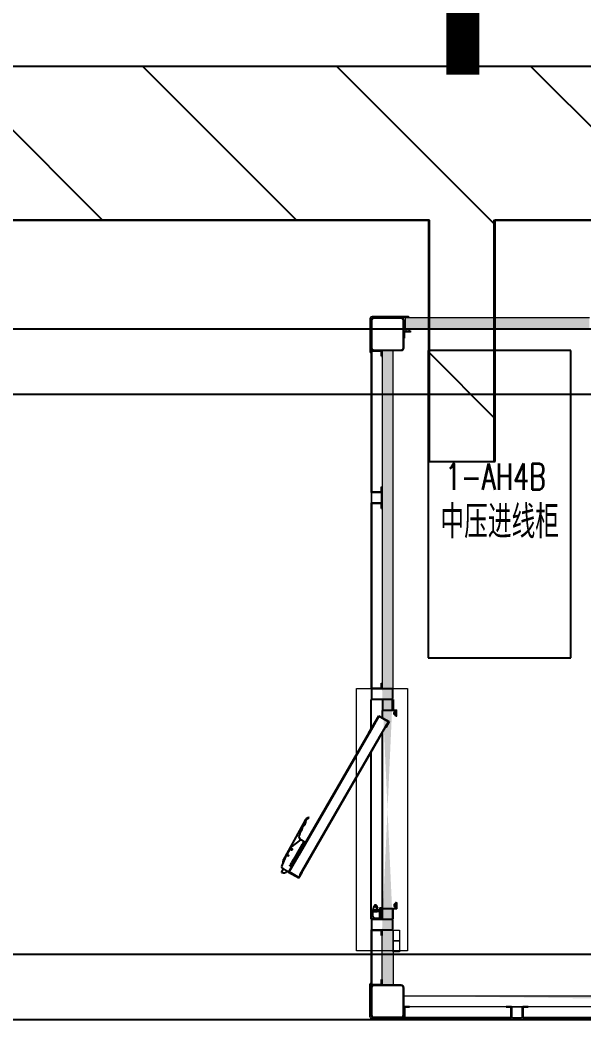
# Model space of a CAD drawing. Extents: x 758840 to 1108724, y -102573 to 143521.
# Drawn here: x 883163 to 885732, y 64583 to 69139 of the extents above; entities that cross this region are included whole.
import ezdxf
from ezdxf.xclip import XClip

# ---------------------------------------------------------------- set-up
doc = ezdxf.new("R2010")
doc.units = 0
doc.header["$LTSCALE"] = 1000
doc.header["$MEASUREMENT"] = 0
for name, color, linetype in [('02电气-设备', 255, 'Continuous'), ('02电气-设备基础', 252, 'Continuous'), ('HATCH', 4, 'Continuous'), ('LWIRE', 1, 'Continuous'), ('电缆沟', 2, 'Continuous'), ('空调标注', 3, 'Continuous'), ('钢盖板', 6, 'Continuous')]:
    doc.layers.add(name, color=color, linetype=linetype)
doc.layers.add('细实线', color=3, linetype='Continuous', lineweight=5)
doc.styles.get("Standard").update_dxf_attribs({"font": 'gbenor.shx', "bigfont": 'gbcbig.shx'})
doc.styles.add('电气文字', font='txtd.shx', dxfattribs={"width": 0.8, "height": 3.5, "bigfont": 'HZTXT.shx'})
pattern_1 = [(315, (-6392441.697, 4851932.684), (28.28427125, 28.28427125), [4.0142, -35.9858]), (315, (-6392462.887, 4851911.494), (28.28427125, 28.28427125), [4.0142, -35.9858]), (135, (-6392429.262, 4851906.733), (-28.28427125, -28.28427125), [4.0142, -35.9858]), (135, (-6392436.936, 4851899.06), (-28.28427125, -28.28427125), [4.0142, -35.9858]), (225, (-6392414.405, 4851912.5), (28.28427125, -28.28427125), [40.0194, 0.0194]), (180, (-6392423.72, 4851906.023), (-28.2842, 28.2842), [3.4144, -53.1542]), (161.56505, (-6392398.85, 4851934.308), (-28.284169758, 28.28429741), [2.244, -87.1988]), (161.56505, (-6392427.134, 4851906.023), (-28.284169758, 28.28429741), [2.244, -87.1988]), (198.43495, (-6392391.177, 4851935.727), (-28.28429741, 28.28416976), [4.488, -84.9548]), (198.43495, (-6392419.46, 4851907.443), (-28.28429741, 28.28416976), [4.488, -84.9548]), (108.43495, (-6392403.817, 4851937.856), (-28.28429741, 28.284169758), [21.3712, -68.0716]), (108.43495, (-6392432.101, 4851909.571), (-28.28429741, 28.284169758), [21.3712, -68.0716]), (161.56505, (-6392413.413, 4851960.969), (-28.284169758, 28.28429741), [2.244, -87.1988]), (161.56505, (-6392441.697, 4851932.684), (-28.284169758, 28.28429741), [2.244, -87.1988]), (180, (-6392443.826, 4851933.394), (-28.2842, 28.2842), [3.4144, -53.1542]), (198.43495, (-6392418.956, 4851961.678), (-28.28429741, 28.28416976), [4.488, -84.9548]), (198.43495, (-6392447.24, 4851933.394), (-28.28429741, 28.28416976), [4.488, -84.9548]), (90, (-6392463.597, 4851913.623), (-28.2842, 28.2842), [3.4144, -53.1542]), (108.43495, (-6392434.603, 4851939.779), (-28.28429741, 28.284169758), [2.244, -87.1988]), (108.43495, (-6392462.887, 4851911.494), (-28.28429741, 28.284169758), [2.244, -87.1988]), (71.56505, (-6392435.313, 4851945.322), (-28.28416976, 28.28429741), [4.488, -84.9548]), (71.56505, (-6392463.597, 4851917.038), (-28.28416976, 28.28429741), [4.488, -84.9548]), (161.56505, (-6392411.49, 4851930.182), (-28.284169758, 28.28429741), [21.3712, -68.0716]), (161.56505, (-6392439.774, 4851901.898), (-28.284169758, 28.28429741), [21.3712, -68.0716]), (90, (-6392436.226, 4851893.516), (-28.2842, 28.2842), [3.4144, -53.1542]), (108.43495, (-6392407.942, 4851925.215), (-28.28429741, 28.284169758), [2.244, -87.1988]), (108.43495, (-6392436.226, 4851896.93), (-28.28429741, 28.284169758), [2.244, -87.1988]), (71.56505, (-6392409.36, 4851917.543), (-28.28416976, 28.28429741), [4.488, -84.9548]), (71.56505, (-6392437.646, 4851889.26), (-28.28416976, 28.28429741), [4.488, -84.9548])]

# ---------------------------------------------------------------- blocks, each defined once
blk = doc.blocks.new('dfgfdgdf')
at = {"lineweight": 15}
h = blk.add_hatch(dxfattribs=at)
h.set_pattern_fill('ANSI35', color=2, scale=0.9)
h.set_pattern_definition([(45, (0, 0), (-4.041115254, 4.041115254), []), (45, (4.041, 0), (-4.041115254, 4.041115254), [7.14375, -1.42875, 0, -1.42875])])
h.paths.add_polyline_path([(1999348.3, 678429.3), (1999331.3, 678429.3, 1)])
blk.add_line((1999352.3, 678432.3), (1999327.3, 678432.3))
at = {"color": 0, "lineweight": 15}
for p, q in [((1999352.3, 678432.3), (1999327.3, 678432.3)), ((1999327.3, 678432.3), (1999327.3, 678429.3)), ((1999352.3, 678432.3), (1999352.3, 678429.3)), ((1999327.3, 678429.3), (1999352.3, 678429.3))]:
    blk.add_line(p, q, dxfattribs=at)
blk.add_arc((1999339.8, 678429.3), 8.49, 180, 360, dxfattribs=at)
blk = doc.blocks.new('332525')
at = {"color": 0, "lineweight": 15}
for p, q in [((1935745.8, 679933.7), (1935745.8, 679960.7)), ((1935745.8, 679960.7), (1935748.8, 679960.7)), ((1935748.8, 679960.7), (1935748.8, 679930.7)), ((1935718.8, 679933.7), (1935745.8, 679933.7)), ((1935718.8, 679930.7), (1935718.8, 679933.7)), ((1935748.8, 679930.7), (1935718.8, 679930.7)), ((1935748.8, 679930.7), (1935745.8, 679930.7)), ((1935748.8, 679933.7), (1935748.8, 679930.7))]:
    blk.add_line(p, q, dxfattribs=at)
blk = doc.blocks.new('BD4-PAL0101-LVPM-08')
at = {"ltscale": 5}
h = blk.add_hatch(dxfattribs=at)
h.set_pattern_fill('隔热材料01', color=8, scale=80, angle=45)
h.set_pattern_definition(pattern_1)
h.paths.add_polyline_path([(1944777.6, 710273.1), (1944777.6, 710323.1), (1944212.1, 710323.1), (1944212.1, 710273.1)])
h.paths.add_polyline_path([(1945348.1, 710273.1), (1945348.1, 710323.1), (1944782.6, 710323.1), (1944782.6, 710273.1)])
h.paths.add_polyline_path([(1943209.6, 710323.1), (1944102.1, 710323.1), (1944102.1, 710273.1), (1943209.6, 710273.1)])
h.paths.add_polyline_path([(1942312.1, 710323.1), (1943204.6, 710323.1), (1943204.6, 710273.1), (1942312.1, 710273.1)])
h.paths.add_polyline_path([(1942202.1, 710273.1), (1941309.6, 710273.1), (1941309.6, 710323.1), (1942202.1, 710323.1)])
h.paths.add_polyline_path([(1941304.6, 710323.1), (1941304.6, 710273.1), (1940412.1, 710273.1), (1940412.1, 710323.1)])
h.paths.add_polyline_path([(1939209.6, 710323.1), (1940302.1, 710323.1), (1940302.1, 710273.1), (1939209.6, 710273.1)])
h.paths.add_polyline_path([(1939204.6, 710323.1), (1939204.6, 710273.1), (1938112.1, 710273.1), (1938112.1, 710323.1)])
h.paths.add_polyline_path([(1936804.6, 710323.1), (1938002.1, 710323.1), (1938002.1, 710273.1), (1936804.6, 710273.1)])
h.paths.add_polyline_path([(1936799.6, 710323.1), (1936799.6, 710273.1), (1935602.1, 710273.1), (1935602.1, 710323.1)])
h.paths.add_polyline_path([(1934199.6, 710323.1), (1935492.1, 710323.1), (1935492.1, 710273.1), (1934199.6, 710273.1)])
h.paths.add_polyline_path([(1934194.6, 710323.1), (1934194.6, 710273.1), (1932902.1, 710273.1), (1932902.1, 710323.1)])
h.paths.add_polyline_path([(1932792.1, 710323.1), (1931952.1, 710323.1), (1931952.1, 710273.1), (1932792.1, 710273.1)])
h = blk.add_hatch(dxfattribs=at)
h.set_pattern_fill('隔热材料01', color=8, scale=80, angle=45)
h.set_pattern_definition(pattern_1)
edge = h.paths.add_edge_path()
edge.add_line((1931897.1, 707533.1), (1931897.1, 707283.1))
edge.add_line((1931847.1, 707283.1), (1931847.1, 707533.1))
edge.add_line((1931897.1, 708633.1), (1931897.1, 710173.1))
edge.add_line((1931847.1, 710173.1), (1931847.1, 708633.1))
h = blk.add_hatch(dxfattribs=at)
h.set_pattern_fill('隔热材料01', color=8, scale=80, angle=45)
h.set_pattern_definition(pattern_1)
edge = h.paths.add_edge_path()
edge.add_line((1945353.1, 707183.1), (1945353.1, 707233.1))
edge.add_line((1945343.1, 707233.1), (1945343.1, 707183.1))
edge.add_line((1945123.1, 707183.1), (1944307.1, 707183.1))
edge.add_line((1944307.1, 707233.1), (1945123.1, 707233.1))
edge.add_line((1944207.1, 707183.1), (1942443.1, 707183.1))
edge.add_line((1942443.1, 707233.1), (1944207.1, 707233.1))
edge.add_line((1940793.1, 707183.1), (1935597.1, 707183.1))
edge.add_line((1935597.1, 707233.1), (1940793.1, 707233.1))
edge.add_line((1935497.1, 707183.1), (1931947.1, 707183.1))
edge.add_line((1931947.1, 707233.1), (1935497.1, 707233.1))
edge = h.paths.add_edge_path(flags=17)
edge.add_line((1935597.1, 707183.1), (1935597.1, 707233.1))
edge.add_line((1935497.1, 707233.1), (1935497.1, 707183.1))
edge.add_line((1940793.1, 707233.1), (1940793.1, 707183.1))
edge.add_line((1942443.1, 707183.1), (1942443.1, 707233.1))
edge.add_line((1945123.1, 707233.1), (1945123.1, 707183.1))
edge.add_line((1931947.1, 707183.1), (1931947.1, 707233.1))
at = {"layer": 'HATCH'}
h = blk.add_hatch(dxfattribs=at)
h.set_pattern_fill('ANSI32', color=256)
h.set_pattern_definition([(45, (-1083125.269, -267531.125), (-6.73519209, 6.73519209), []), (45, (-1083120.779, -267531.125), (-6.73519209, 6.73519209), [])])
h.paths.add_polyline_path([(1931876.4, 708481.8), (1931833.1, 708506.8), (1931789.4, 708431), (1931787.4, 708431.5), (1931832.4, 708509.5), (1931879.2, 708482.5), (1931864.2, 708456.5), (1931862.4, 708457.5), (1931869.4, 708469.6)])
h = blk.add_hatch(dxfattribs=at)
h.set_pattern_fill('ISO02W100', color=256, scale=0.5, angle=90)
h.set_pattern_definition([(90, (-1083125.269, -267531.1248), (-2.5, 2e-16), [6, -1.5])])
h.paths.add_polyline_path([(1931869.4, 708469.6), (1931862.4, 708457.5), (1931832.4, 708405.5), (1931831.5, 708406), (1931868.6, 708470.1)])
h = blk.add_hatch(dxfattribs=at)
h.set_pattern_fill('ANSI32', color=256, angle=60)
h.set_pattern_definition([(105, (1634038.448, -347526.29), (-9.200443495, -2.465251405), []), (105, (1634040.693, -347522.4015), (-9.200443495, -2.465251405), [])])
h.paths.add_polyline_path([(1931467.6, 707773.1), (1931424.3, 707798.1), (1931468, 707873.8), (1931466.6, 707875.3), (1931421.6, 707797.3), (1931468.3, 707770.3), (1931483.3, 707796.3), (1931481.6, 707797.3), (1931474.6, 707785.2)])
h = blk.add_hatch(dxfattribs=at)
h.set_pattern_fill('ISO02W100', color=256, scale=0.5, angle=150)
h.set_pattern_definition([(150, (1634038.4478, -347526.29), (-1.25, -2.1650635095), [6, -1.5])])
h.paths.add_polyline_path([(1931474.6, 707785.2), (1931481.6, 707797.3), (1931511.6, 707849.3), (1931510.8, 707849.8), (1931473.7, 707785.7)])
at = {"linetype": 'ByBlock', "lineweight": 15}
for p, q in [((1931967.1, 710328.1), (1931802.1, 710328.1)), ((1931804.1, 710323.1), (1931804.1, 710328.1)), ((1931967.1, 710323.1), (1931967.1, 710328.1)), ((1931792.1, 710318.1), (1931792.1, 710167.1)), ((1931797.1, 710316.1), (1931792.1, 710316.1)), ((1932792.1, 710323.1), (1931952.1, 710323.1)), ((1931952.1, 710323.1), (1931952.1, 710273.1)), ((1931952.1, 710273.1), (1932792.1, 710273.1)), ((1931797.1, 710167.1), (1931792.1, 710167.1)), ((1931795.1, 710164.1), (1931797.1, 710164.1)), ((1931897.1, 708633.1), (1931797.1, 708633.1)), ((1931792.1, 707138.1), (1931792.1, 707287.1)), ((1931797.1, 707287.1), (1931792.1, 707287.1)), ((1931795.1, 707290.1), (1931797.1, 707290.1)), ((1931797.1, 707140.1), (1931792.1, 707140.1)), ((1931973.1, 707128.1), (1931802.1, 707128.1)), ((1931804.1, 707133.1), (1931976.1, 707133.1)), ((1931973.1, 707133.1), (1931973.1, 707128.1))]:
    blk.add_line(p, q, dxfattribs=at)
at = {"lineweight": 15}
for p, q in [((1931797.1, 710316.1), (1931797.1, 710164.1)), ((1931947.1, 710259.6), (1931947.1, 710262.6)), ((1931947.1, 710262.6), (1931977.1, 710262.6)), ((1931947.1, 710259.6), (1931974.1, 710259.6)), ((1931974.1, 710259.6), (1931947.1, 710259.6)), ((1931977.1, 710262.6), (1931977.1, 710259.6)), ((1931897.1, 710173.1), (1931847.1, 710173.1)), ((1931847.1, 710173.1), (1931847.1, 708633.1)), ((1931897.1, 708633.1), (1931897.1, 710173.1)), ((1931730.8, 707438.5), (1931730.8, 708633.1)), ((1931730.8, 708633.1), (1931963.3, 708633.1)), ((1931847.1, 708633.1), (1931897.1, 708633.1)), ((1931963.3, 708633.1), (1931963.3, 707438.5)), ((1931847, 708583.1), (1931847, 708533.1)), ((1931850, 708583.1), (1931850, 708536.1)), ((1931847, 708533.1), (1931912, 708533.1)), ((1931850, 708536.1), (1931915, 708536.1)), ((1931912, 708533.1), (1931912, 708508.1)), ((1931912, 708508.1), (1931915, 708508.1)), ((1931915, 708508.1), (1931915, 708536.1)), ((1931912, 707633.1), (1931912, 707658.1)), ((1931912, 707658.1), (1931915, 707658.1)), ((1931915, 707658.1), (1931915, 707630.1)), ((1931847, 707583.1), (1931847, 707633.1)), ((1931847, 707633.1), (1931912, 707633.1)), ((1931850, 707583.1), (1931850, 707630.1)), ((1931850, 707630.1), (1931915, 707630.1)), ((1931847.1, 707283.1), (1931847.1, 707533.1)), ((1931847.1, 707533.1), (1931897.1, 707533.1)), ((1931897.1, 707533.1), (1931897.1, 707283.1)), ((1931963.3, 707438.5), (1931730.8, 707438.5)), ((1931897.1, 707283.1), (1931847.1, 707283.1)), ((1931947.1, 707183.1), (1931947.1, 707233.1)), ((1931947.1, 707233.1), (1935497.1, 707233.1)), ((1935497.1, 707183.1), (1931947.1, 707183.1))]:
    blk.add_line(p, q, dxfattribs=at)
at = {"linetype": 'Continuous', "lineweight": 15}
for p, q in [((1932764.2, 710322), (1932764.2, 710322)), ((1931848.2, 709492.1), (1931848.2, 709492.1)), ((1931896.8, 708678.5), (1931896.8, 708678.5)), ((1931874.6, 708633.6), (1931874.6, 708633.6))]:
    blk.add_line(p, q, dxfattribs=at)
at = {"linetype": 'Continuous', "lineweight": 25}
for p, q in [((1931797.1, 710170.9), (1931797.1, 709530.3)), ((1931799.1, 710170.9), (1931799.1, 709530.3)), ((1931799.3, 710173.1), (1931844.9, 710173.1)), ((1931844.9, 710173.1), (1931799.3, 710173.1)), ((1931844.9, 710171.1), (1931799.3, 710171.1)), ((1931845.1, 710148.1), (1931845.1, 710170.9)), ((1931845.1, 710148.1), (1931847.1, 710148.1)), ((1931847.1, 710148.1), (1931847.1, 710170.9)), ((1931799.3, 709530.1), (1931844.9, 709530.1)), ((1931799.3, 709528.1), (1931844.9, 709528.1)), ((1931845.1, 709530.3), (1931845.1, 709553.1)), ((1931845.1, 709553.1), (1931847.1, 709553.1)), ((1931847.1, 709530.3), (1931847.1, 709553.1)), ((1931797.1, 709475.9), (1931797.1, 708635.3)), ((1931799.1, 709475.9), (1931799.1, 708635.3)), ((1931799.3, 709478.1), (1931844.9, 709478.1)), ((1931844.9, 709478.1), (1931799.3, 709478.1)), ((1931844.9, 709476.1), (1931799.3, 709476.1)), ((1931845.1, 709453.1), (1931845.1, 709475.9)), ((1931847.1, 709453.1), (1931847.1, 709475.9)), ((1931845.1, 709453.1), (1931847.1, 709453.1)), ((1931845.1, 708635.3), (1931845.1, 708658.1)), ((1931845.1, 708658.1), (1931847.1, 708658.1)), ((1931847.1, 708635.3), (1931847.1, 708658.1)), ((1931799.3, 708635.1), (1931844.9, 708635.1)), ((1931799.3, 708633.1), (1931844.9, 708633.1)), ((1931497.3, 708034.2), (1931397.2, 707850.7)), ((1931506.4, 708043.6), (1931512.7, 708047.3)), ((1931510.9, 708041.4), (1931515.5, 708045.8)), ((1931512.7, 708047.3), (1931515.5, 708045.8)), ((1931471.1, 707967), (1931467.6, 707960.5)), ((1931474.1, 707946.5), (1931467.6, 707960.5)), ((1931475.9, 707944.1), (1931436.7, 707914.4)), ((1931483, 707923.8), (1931469.2, 707899.9)), ((1931474, 707943.8), (1931472.9, 707941.8)), ((1931490.6, 707936.3), (1931476.9, 707943.6)), ((1931477.4, 707894.1), (1931491.7, 707918.8)), ((1931484.6, 707926.5), (1931483, 707923.8)), ((1931489.8, 707935.6), (1931484.6, 707926.5)), ((1931491.4, 707936.2), (1931499.1, 707931.7)), ((1931491.7, 707918.8), (1931493.6, 707922.1)), ((1931493.6, 707922.1), (1931499.1, 707931.7)), ((1931407, 707869), (1931407.2, 707868.9)), ((1931431.4, 707908.4), (1931409.3, 707870.1)), ((1931469.2, 707899.9), (1931443.2, 707854.9)), ((1931452.4, 707850.8), (1931477.4, 707894.1)), ((1931469.6, 707898.6), (1931477.4, 707894.1)), ((1931407.6, 707866.7), (1931388.8, 707821.8)), ((1931395.1, 707844.2), (1931393, 707831.8)), ((1931398.8, 707853.6), (1931398.6, 707853.7)), ((1931435.7, 707821.8), (1931422.1, 707798.2)), ((1931432.8, 707836.9), (1931427.7, 707827.9)), ((1931427.9, 707826.3), (1931435.7, 707821.8)), ((1931434.4, 707839.5), (1931432.8, 707836.9)), ((1931443.2, 707854.9), (1931434.4, 707839.5)), ((1931435.7, 707821.8), (1931441.1, 707831.2)), ((1931441.1, 707831.2), (1931443, 707834.5)), ((1931443, 707834.5), (1931452.4, 707850.8)), ((1931444.6, 707855.3), (1931452.4, 707850.8)), ((1931388.9, 707795.7), (1931398.3, 707811.9)), ((1931390.3, 707816.8), (1931398.3, 707811.9)), ((1931421.6, 707797.3), (1931415.2, 707801.3)), ((1931421.6, 707797.3), (1931422, 707798.2)), ((1931422, 707798.2), (1931422.1, 707798.2)), ((1931797.1, 707530.9), (1931797.1, 707285.3)), ((1931799.1, 707530.9), (1931799.1, 707285.3)), ((1931799.3, 707533.1), (1931844.9, 707533.1)), ((1931844.9, 707533.1), (1931799.3, 707533.1)), ((1931844.9, 707531.1), (1931799.3, 707531.1)), ((1931845.1, 707508.1), (1931845.1, 707530.9)), ((1931845.1, 707508.1), (1931847.1, 707508.1)), ((1931847.1, 707508.1), (1931847.1, 707530.9)), ((1931799.3, 707285.1), (1931844.9, 707285.1)), ((1931799.3, 707283.1), (1931844.9, 707283.1)), ((1931845.1, 707285.3), (1931845.1, 707308.1)), ((1931845.1, 707308.1), (1931847.1, 707308.1)), ((1931847.1, 707285.3), (1931847.1, 707308.1)), ((1931947.1, 707135.3), (1931947.1, 707180.9)), ((1931947.1, 707180.9), (1931947.1, 707135.3)), ((1931949.1, 707180.9), (1931949.1, 707135.3)), ((1931972.1, 707183.1), (1931949.3, 707183.1)), ((1931972.1, 707181.1), (1931949.3, 707181.1)), ((1931972.1, 707181.1), (1931972.1, 707183.1)), ((1932434.9, 707183.1), (1932412.1, 707183.1)), ((1932412.1, 707181.1), (1932412.1, 707183.1)), ((1932434.9, 707181.1), (1932412.1, 707181.1)), ((1932435.1, 707135.3), (1932435.1, 707180.9)), ((1932437.1, 707135.3), (1932437.1, 707180.9)), ((1932487.1, 707135.3), (1932487.1, 707180.9)), ((1932487.1, 707180.9), (1932487.1, 707135.3)), ((1932489.1, 707180.9), (1932489.1, 707135.3)), ((1932512.1, 707183.1), (1932489.3, 707183.1)), ((1932512.1, 707181.1), (1932489.3, 707181.1)), ((1932512.1, 707181.1), (1932512.1, 707183.1)), ((1931949.3, 707135.1), (1932434.9, 707135.1)), ((1931949.3, 707133.1), (1932434.9, 707133.1)), ((1932489.3, 707135.1), (1932944.9, 707135.1)), ((1932489.3, 707133.1), (1932944.9, 707133.1))]:
    blk.add_line(p, q, dxfattribs=at)
at = {"lineweight": -3}
for p, q in [((1931797, 708448.2), (1931797, 708583.1)), ((1931847, 708583.1), (1931797.1, 708583.1)), ((1931847, 708533.1), (1931847, 708501.1)), ((1931847, 708432.8), (1931847, 707633.1)), ((1931797, 707583.1), (1931797, 708344.1)), ((1931847, 707583.1), (1931797, 707583.1))]:
    blk.add_line(p, q, dxfattribs=at)
for p, q in [((1931850, 708583.1), (1931847, 708583.1)), ((1931787.4, 708431.5), (1931832.4, 708509.5)), ((1931833.1, 708506.8), (1931789.4, 708431)), ((1931832.4, 708509.5), (1931879.2, 708482.5)), ((1931876.4, 708481.8), (1931833.1, 708506.8)), ((1931862.4, 708457.5), (1931876.4, 708481.8)), ((1931879.2, 708482.5), (1931864.2, 708456.5)), ((1931466.6, 707875.4), (1931791.1, 708438)), ((1931792.8, 708437), (1931468, 707873.8)), ((1931787.4, 708431.5), (1931789.4, 708431)), ((1931787.4, 708431.5), (1931789.4, 708431)), ((1931864.2, 708456.5), (1931862.4, 708457.5)), ((1931836.1, 708412), (1931474.6, 707785.2)), ((1931510.8, 707849.8), (1931835.3, 708412.5)), ((1931831.5, 708406), (1931832.4, 708405.5)), ((1931831.5, 708406), (1931832.4, 708405.5)), ((1931499.1, 707931.7), (1931421.6, 707797.3)), ((1931466.6, 707875.3), (1931421.6, 707797.3)), ((1931424.3, 707798.1), (1931468, 707873.8)), ((1931466.6, 707875.3), (1931468, 707873.8)), ((1931510.8, 707849.8), (1931511.6, 707849.3)), ((1931421.6, 707797.3), (1931468.3, 707770.3)), ((1931467.6, 707773.1), (1931424.3, 707798.1)), ((1931481.6, 707797.3), (1931467.6, 707773.1)), ((1931468.3, 707770.3), (1931483.3, 707796.3)), ((1931483.3, 707796.3), (1931481.6, 707797.3)), ((1931848.5, 707583.1), (1931847, 707583.1))]:
    blk.add_line(p, q)
at = {"linetype": 'Continuous'}
for p, q in [((1931816.3, 707643.4), (1931816, 707643.9)), ((1931821.7, 707640.5), (1931821.7, 707623.9)), ((1931821.7, 707640.5), (1931822.2, 707640.5)), ((1931822.2, 707640.5), (1931822.2, 707623.5)), ((1931803.5, 707616.6), (1931803.5, 707600.1)), ((1931803.5, 707616.6), (1931804, 707616.6)), ((1931803.5, 707600.1), (1931804, 707600.1)), ((1931804, 707617.1), (1931804, 707616.6)), ((1931804, 707616.6), (1931804, 707600.1)), ((1931805.1, 707617.1), (1931805.1, 707623.9)), ((1931837.4, 707623.9), (1931805.1, 707623.9)), ((1931805.6, 707623.7), (1931805.6, 707617.1)), ((1931829.9, 707623.5), (1931813.3, 707623.5)), ((1931832.3, 707618.4), (1931832.2, 707618.8)), ((1931837, 707586.1), (1931837, 707621.3)), ((1931837.5, 707621.3), (1931837, 707621.3)), ((1931837.5, 707632.6), (1931837.5, 707586.6)), ((1931838, 707633.1), (1931838, 707586.4)), ((1931847, 707633.1), (1931838, 707633.1)), ((1931838, 707616.7), (1931847, 707616.7)), ((1931847, 707633.1), (1931847, 707586.1)), ((1931817.5, 707586.1), (1931817.5, 707586.6)), ((1931817.5, 707586.6), (1931837.5, 707586.6)), ((1931817.5, 707586.1), (1931847, 707586.1)), ((1931838, 707586.1), (1931838, 707586.3)), ((1931838, 707586.3), (1931847, 707586.3))]:
    blk.add_line(p, q, dxfattribs=at)
for points in [[(1931897, 708583.1), (1931897, 708536.1), (1931894.3, 708536.1), (1931894.3, 708583.1)], [(1931897, 707583.1), (1931897, 707630.1), (1931894.3, 707630.1), (1931894.3, 707583.1)]]:
    blk.add_lwpolyline(points, close=True)
for points in [[(1931832.4, 708405.5), (1931869.4, 708469.6), (1931868.6, 708470.1), (1931831.5, 708406)], [(1931511.6, 707849.3), (1931474.6, 707785.2), (1931473.7, 707785.7), (1931510.8, 707849.8)]]:
    blk.add_lwpolyline(points)
at = {"linetype": 'Continuous', "lineweight": 25, "flags": 128}
for points in [[(1931476.9, 707943.6), (1931476.7, 707943.7), (1931476.5, 707943.8), (1931476.4, 707943.9), (1931476.2, 707943.9), (1931476.1, 707944), (1931476, 707944.1), (1931476, 707944.1), (1931475.9, 707944.1)], [(1931407, 707869), (1931406.9, 707868.9), (1931406.8, 707868.6), (1931406.5, 707868.1), (1931406.1, 707867.4), (1931405.6, 707866.5), (1931405.1, 707865.5), (1931404.5, 707864.4), (1931403.8, 707863.2), (1931403.1, 707862), (1931402.4, 707860.7), (1931401.8, 707859.4), (1931401.1, 707858.2), (1931400.5, 707857.1), (1931399.9, 707856.1), (1931399.5, 707855.3), (1931399.1, 707854.6), (1931398.8, 707854.1), (1931398.7, 707853.8), (1931398.6, 707853.7), (1931398.6, 707853.7)], [(1931398.3, 707811.9), (1931398.4, 707811.8), (1931398.7, 707811.6), (1931399.2, 707811.4), (1931399.9, 707811), (1931400.8, 707810.4), (1931401.8, 707809.8), (1931403.1, 707809.1), (1931404.4, 707808.3), (1931406, 707807.4), (1931407.7, 707806.5), (1931409.5, 707805.4), (1931411.4, 707804.3), (1931413.4, 707803.2), (1931415.5, 707802), (1931417.6, 707800.7), (1931419.8, 707799.4), (1931422, 707798.2)]]:
    blk.add_lwpolyline(points, dxfattribs=at)
at = {"lineweight": 15}
for points in [[(1931927.1, 707483.1), (1931897.1, 707483.1), (1931897.1, 707533.1), (1931927.1, 707533.1)], [(1931927.1, 707433.1), (1931897.1, 707433.1), (1931897.1, 707483.1), (1931927.1, 707483.1)]]:
    blk.add_lwpolyline(points, close=True, dxfattribs=at)
at = {"linetype": 'Continuous', "lineweight": 25}
for centre in [(1931419.2, 707872.6), (1931435.2, 707900.3)]:
    blk.add_circle(centre, 3, dxfattribs=at)
at = {"linetype": 'Continuous'}
for radius in [3.25, 1.75]:
    blk.add_circle((1931818.1, 707640.5), radius, dxfattribs=at)
blk.add_circle((1931824.6, 707634.7), 1.99)
at = {"linetype": 'ByBlock', "lineweight": 15}
for centre, radius, start, end in [((1931802.1, 710318.1), 10, 90, 180), ((1931967.1, 710325.1), 3, 0, 90), ((1931804.1, 710316.1), 7, 90, 180), ((1931795.1, 710167.1), 3, 180, 270), ((1931795.1, 707287.1), 3, 90, 180), ((1931804.1, 707140.1), 7, 180, 270), ((1931802.1, 707138.1), 10, 180, 270), ((1931973.1, 707131.1), 3, 270, 0)]:
    blk.add_arc(centre, radius, start, end, dxfattribs=at)
at = {"lineweight": 15}
blk.add_arc((1931963.6, 710262.6), 8.49, 0, 180, dxfattribs=at)
at = {"linetype": 'Continuous', "lineweight": 25}
for centre, radius, start, end in [((1931799.3, 710170.9), 2.2, 90, 180), ((1931799.3, 710170.9), 0.2, 90, 180), ((1931844.9, 710170.9), 2.2, 0, 90), ((1931844.9, 710170.9), 0.2, 0, 90), ((1931799.3, 709530.3), 2.2, 180, 270), ((1931799.3, 709530.3), 0.2, 180, 270), ((1931844.9, 709530.3), 0.2, 270, 0), ((1931844.9, 709530.3), 2.2, 270, 0), ((1931799.3, 709475.9), 2.2, 90, 180), ((1931799.3, 709475.9), 0.2, 90, 180), ((1931844.9, 709475.9), 2.2, 0, 90), ((1931844.9, 709475.9), 0.2, 0, 90), ((1931799.3, 708635.3), 2.2, 180, 270), ((1931799.3, 708635.3), 0.2, 180, 270), ((1931844.9, 708635.3), 0.2, 270, 0), ((1931844.9, 708635.3), 2.2, 270, 0), ((1931519.2, 708022.1), 25, 120.702, 135.1235), ((1931448.7, 707898.4), 20, 127.1075, 150.0001), ((1931471.4, 707945.2), 3, 331.8474, 24.634), ((1931435.3, 707855.1), 30, 150.0001, 157.2533), ((1931470.1, 707899.4), 1, 150.0065, 240.0065), ((1931392.5, 707820.2), 4, 157.2533, 238.0001), ((1931414.9, 707841.3), 20, 169.5888, 171.4888), ((1931444.1, 707854.4), 1, 60.0065, 150.0065), ((1931398.9, 707813), 20, 240.0001, 324.3049), ((1931799.3, 707530.9), 2.2, 90, 180), ((1931799.3, 707530.9), 0.2, 90, 180), ((1931844.9, 707530.9), 2.2, 0, 90), ((1931844.9, 707530.9), 0.2, 0, 90), ((1931799.3, 707285.3), 2.2, 180, 270), ((1931799.3, 707285.3), 0.2, 180, 270), ((1931844.9, 707285.3), 0.2, 270, 0), ((1931844.9, 707285.3), 2.2, 270, 0), ((1931949.3, 707180.9), 2.2, 90, 180), ((1931949.3, 707180.9), 0.2, 90, 180), ((1932434.9, 707180.9), 2.2, 0, 90), ((1932434.9, 707180.9), 0.2, 0, 90), ((1932489.3, 707180.9), 2.2, 90, 180), ((1932489.3, 707180.9), 0.2, 90, 180), ((1931949.3, 707135.3), 2.2, 180, 270), ((1931949.3, 707135.3), 0.2, 180, 270), ((1932434.9, 707135.3), 2.2, 270, 0), ((1932434.9, 707135.3), 0.2, 270, 0), ((1932489.3, 707135.3), 2.2, 180, 270), ((1932489.3, 707135.3), 0.2, 180, 270)]:
    blk.add_arc(centre, radius, start, end, dxfattribs=at)
at = {"linetype": 'Continuous'}
for centre, radius, start, end in [((1931828.7, 707623.9), 23.6, 122.3917, 180), ((1931828.7, 707623.9), 23.1, 122.3917, 180), ((1931818.1, 707640.5), 6.5, 309.2333, 182.4727), ((1931818.1, 707640.5), 6, 313.2104, 178.2217), ((1931818.2, 707640.5), 4, 0, 122.3917), ((1931818.2, 707640.5), 3.5, 0, 122.3917), ((1931804, 707616.6), 0.5, 90.123, 180), ((1931817.5, 707600.1), 14, 180, 270), ((1931803.5, 707849.5), 232.4, 270.123, 277.1027), ((1931803.5, 707849.5), 232.9, 270.123, 277.1027), ((1931817.5, 707600.1), 13.5, 180, 270), ((1931831.5, 707624.8), 6, 277.1027, 0), ((1931831.5, 707624.8), 6.5, 277.1027, 327.7936), ((1931825.5, 707624.9), 12, 353.3662, 353.8496), ((1931825.2, 707624.9), 12.3, 351.9217, 353.361), ((1931838, 707632.6), 0.5, 90, 180), ((1931838, 707586.6), 0.5, 179.9693, 269.9693), ((1931831, 707586.6), 6.52, 359.2898, 0.0002), ((1931834.7, 707586.4), 3.26, 358.5804, 0.0011)]:
    blk.add_arc(centre, radius, start, end, dxfattribs=at)
at = {"linetype": 'Continuous', "lineweight": 25, "extrusion": (0, 0, -1)}
for centre, major_axis, ratio, start_param, end_param in [((1931490.7, 707935.1), (-0.65, -1.13), 0.766044, 1.570796, 2.407056), ((1931490.7, 707935.1), (-0.65, -1.13), 0.766044, 2.407056, 3.141593), ((1931428.5, 707827.4), (-0.65, -1.12), 0.770402, 0, 1.570796)]:
    blk.add_ellipse(centre, major_axis=major_axis, ratio=ratio, start_param=start_param, end_param=end_param, dxfattribs=at)
at = {"linetype": 'Continuous', "lineweight": 25}
for points, knots in [([(1931482, 707987.4), (1931482, 707987.4), (1931482.5, 707988.5), (1931483.3, 707990.7), (1931484.1, 707994.5), (1931484.8, 707997.7), (1931485.7, 708000.4), (1931486.5, 708002.3), (1931487.6, 708004), (1931489.1, 708005.9), (1931491.4, 708008.4), (1931494.2, 708011.2), (1931495.8, 708013.4), (1931496.4, 708014.3)], [0, 0, 0, 0, 0.000002, 0.113086, 0.227962, 0.36482, 0.434206, 0.503485, 0.562184, 0.620942, 0.741073, 0.888612, 1, 1, 1, 1]), ([(1931496.4, 708014.3), (1931496.4, 708014.3), (1931496.4, 708014.3), (1931496.4, 708014.3), (1931496.5, 708014.4), (1931496.6, 708014.7), (1931496.9, 708015.3), (1931497.2, 708015.8), (1931497.4, 708016.1)], [0, 0, 0, 0, 0.010373, 0.023976, 0.049157, 0.137104, 0.561008, 1, 1, 1, 1]), ([(1931501.5, 708039.7), (1931501, 708039.2), (1931500.2, 708038.4), (1931499.2, 708037.1), (1931498.5, 708036.2), (1931498.1, 708035.5), (1931497.8, 708035.1), (1931497.7, 708034.8), (1931497.5, 708034.6), (1931497.5, 708034.5), (1931497.4, 708034.4), (1931497.4, 708034.3), (1931497.4, 708034.3), (1931497.3, 708034.3), (1931497.3, 708034.2), (1931497.3, 708034.2), (1931497.3, 708034.2), (1931497.3, 708034.2), (1931497.3, 708034.2), (1931497.3, 708034.2), (1931497.3, 708034.2), (1931497.3, 708034.2)], [0, 0, 0, 0, 0.285647, 0.520422, 0.679606, 0.786579, 0.858077, 0.905671, 0.937287, 0.958261, 0.972173, 0.981413, 0.987557, 0.991654, 0.994395, 0.996239, 0.997498, 0.998734, 0.999252, 0.999693, 1, 1, 1, 1]), ([(1931497.4, 708016.1), (1931497.6, 708016.7), (1931498.2, 708018), (1931498.6, 708019.4), (1931498.8, 708020.2)], [0, 0, 0, 0, 0.458562, 1, 1, 1, 1]), ([(1931498.8, 708020.2), (1931499.1, 708021.3), (1931499.7, 708023.6), (1931500.4, 708027.1), (1931501.3, 708030.5), (1931502.4, 708033.5), (1931503.9, 708036.1), (1931505.7, 708038.2), (1931508, 708040.1), (1931509.9, 708041), (1931510.9, 708041.4)], [0, 0, 0, 0, 0.13747, 0.275749, 0.412596, 0.54685, 0.651576, 0.758535, 0.872548, 1, 1, 1, 1]), ([(1931479.7, 707984.8), (1931478.9, 707984.2), (1931477.4, 707983.1), (1931475.5, 707980.9), (1931474.1, 707978.4), (1931473.2, 707975.7), (1931472.6, 707972.8), (1931472, 707969.8), (1931471.4, 707967.9), (1931471.1, 707967)], [0, 0, 0, 0, 0.139985, 0.280152, 0.420261, 0.56011, 0.706673, 0.853191, 1, 1, 1, 1]), ([(1931479.7, 707984.8), (1931480.1, 707985.2), (1931480.8, 707985.7), (1931481.4, 707986.4), (1931481.6, 707986.7), (1931481.8, 707987), (1931481.9, 707987.2), (1931481.9, 707987.3), (1931482, 707987.3), (1931482, 707987.4), (1931482, 707987.4), (1931482, 707987.4), (1931482, 707987.4), (1931482, 707987.4), (1931482, 707987.4)], [0, 0, 0, 0, 0.481251, 0.653153, 0.771122, 0.850158, 0.902214, 0.93624, 0.958507, 0.973197, 0.986566, 0.992393, 0.997095, 1, 1, 1, 1]), ([(1931397.2, 707850.7), (1931397.2, 707850.7), (1931397.2, 707850.7), (1931397.2, 707850.7), (1931397.2, 707850.7), (1931397.2, 707850.7), (1931397.1, 707850.5), (1931396.7, 707849.8), (1931396.2, 707848.5), (1931395.6, 707846.7), (1931395.3, 707845.5), (1931395.2, 707844.9)], [0, 0, 0, 0, 0.000472, 0.001102, 0.002314, 0.007063, 0.025853, 0.100787, 0.400751, 0.698075, 1, 1, 1, 1])]:
    blk.add_open_spline(points, degree=3, knots=knots, dxfattribs=at)
at = {"linetype": 'Continuous'}
for points, knots in [([(1931813.3, 707623.7), (1931813.2, 707623.7), (1931813.1, 707623.7), (1931813, 707623.7), (1931812.9, 707623.8), (1931812.8, 707623.8), (1931812.8, 707623.9), (1931812.8, 707623.9), (1931812.8, 707623.9)], [0, 0, 0, 0, 0.318418, 0.601539, 0.722113, 0.826859, 0.917754, 1, 1, 1, 1]), ([(1931813.3, 707623.5), (1931813.3, 707623.5), (1931813.2, 707623.5), (1931813.1, 707623.5), (1931813, 707623.5), (1931813, 707623.5), (1931812.9, 707623.5), (1931812.8, 707623.5), (1931812.8, 707623.5), (1931812.8, 707623.5), (1931812.8, 707623.5), (1931812.8, 707623.5)], [0, 0, 0, 0, 0.193349, 0.37967, 0.551242, 0.701751, 0.82558, 0.91801, 0.975918, 0.991706, 1, 1, 1, 1]), ([(1931813.3, 707623.9), (1931813.3, 707623.9), (1931813.3, 707623.9), (1931813.3, 707623.9), (1931813.3, 707623.9), (1931813.3, 707623.9), (1931813.3, 707623.9), (1931813.3, 707623.9), (1931813.3, 707623.8), (1931813.3, 707623.8), (1931813.3, 707623.7), (1931813.3, 707623.7)], [0, 0, 0, 0, 0.004306, 0.017161, 0.038493, 0.068226, 0.152399, 0.268094, 0.413401, 0.585904, 1, 1, 1, 1]), ([(1931837, 707621.3), (1931837, 707621.5), (1931837.2, 707622.1), (1931837.3, 707622.7), (1931837.4, 707623.2)], [0, 0, 0, 0, 0.25148, 1, 1, 1, 1]), ([(1931837.5, 707617), (1931837.5, 707617), (1931837.5, 707616.9), (1931837.5, 707616.9), (1931837.6, 707616.8), (1931837.7, 707616.8), (1931837.8, 707616.8), (1931837.9, 707616.7), (1931838, 707616.7)], [0, 0, 0, 0, 0.080311, 0.16989, 0.274034, 0.394487, 0.679099, 1, 1, 1, 1]), ([(1931837.5, 707586.6), (1931837.5, 707586.6), (1931837.5, 707586.6), (1931837.5, 707586.5), (1931837.6, 707586.5), (1931837.7, 707586.5), (1931837.8, 707586.4), (1931837.9, 707586.4), (1931838, 707586.4)], [0, 0, 0, 0, 0.080311, 0.16989, 0.274034, 0.394487, 0.679099, 1, 1, 1, 1]), ([(1931837.5, 707586.6), (1931837.5, 707586.5), (1931837.6, 707586.4), (1931837.7, 707586.4), (1931837.8, 707586.3), (1931837.9, 707586.3), (1931838, 707586.3)], [0, 0, 0, 0, 0.389192, 0.527509, 0.678026, 1, 1, 1, 1])]:
    blk.add_open_spline(points, degree=3, knots=knots, dxfattribs=at)
at = {"layer": '02电气-设备', "color": 5, "ltscale": 5}
for p, q in [((1932707.1, 710173.1), (1932057.1, 710173.1)), ((1932057.1, 710173, 0), (1932057.1, 708773, 0)), ((1932707.1, 708773.1), (1932707.1, 710173.1)), ((1932057.1, 708773.1), (1932707.1, 708773.1))]:
    blk.add_line(p, q, dxfattribs=at)
at = {"layer": '空调标注', "linetype": 'ByBlock', "lineweight": 15}
for p, q in [((1931804.1, 710323.1), (1931809.7, 710323.1)), ((1931970.1, 710323.1), (1931934.5, 710323.1)), ((1931970.1, 710325.1), (1931970.1, 710323.1)), ((1931797.1, 707140.1), (1931797.1, 707290.1)), ((1931804.1, 707133.1), (1931804.1, 707128.1)), ((1931976.1, 707131.1), (1931976.1, 707133.1))]:
    blk.add_line(p, q, dxfattribs=at)
at = {"layer": '细实线', "lineweight": 15}
for p, q in [((1931797.1, 709524.1), (1931797.1, 709482.1)), ((1931799.1, 709524.1), (1931799.1, 709482.1)), ((1931843.1, 709528.1), (1931801.1, 709528.1)), ((1931843.1, 709526.1), (1931801.1, 709526.1)), ((1931845.1, 709482.1), (1931845.1, 709524.1)), ((1931847.1, 709482.1), (1931847.1, 709524.1)), ((1931801.1, 709480.1), (1931843.1, 709480.1)), ((1931801.1, 709478.1), (1931843.1, 709478.1)), ((1932437.1, 707179.1), (1932437.1, 707137.1)), ((1932439.1, 707179.1), (1932439.1, 707137.1)), ((1932483.1, 707183.1), (1932441.1, 707183.1)), ((1932483.1, 707181.1), (1932441.1, 707181.1)), ((1932485.1, 707137.1), (1932485.1, 707179.1)), ((1932487.1, 707137.1), (1932487.1, 707179.1)), ((1932441.1, 707135.1), (1932483.1, 707135.1)), ((1932441.1, 707133.1), (1932483.1, 707133.1))]:
    blk.add_line(p, q, dxfattribs=at)
at = {"layer": '细实线', "linetype": 'ByBlock', "lineweight": 15}
for p, q in [((1931797.1, 708627.1), (1931797.1, 708589.1)), ((1931800.1, 708627.1), (1931800.1, 708589.1)), ((1931891.1, 708633.1), (1931803.1, 708633.1)), ((1931891.1, 708630.1), (1931803.1, 708630.1)), ((1931894.1, 708589.1), (1931894.1, 708627.1)), ((1931897.1, 708589.1), (1931897.1, 708627.1)), ((1931803.1, 708586.1), (1931891.1, 708586.1)), ((1931803.1, 708583.1), (1931891.1, 708583.1)), ((1931797.1, 707577.1), (1931797.1, 707539.1)), ((1931800.1, 707577.1), (1931800.1, 707539.1)), ((1931891.1, 707583.1), (1931803.1, 707583.1)), ((1931891.1, 707580.1), (1931803.1, 707580.1)), ((1931894.1, 707539.1), (1931894.1, 707577.1)), ((1931897.1, 707539.1), (1931897.1, 707577.1)), ((1931803.1, 707536.1), (1931891.1, 707536.1)), ((1931803.1, 707533.1), (1931891.1, 707533.1))]:
    blk.add_line(p, q, dxfattribs=at)
at = {"layer": '细实线', "lineweight": 15}
for points in [[(1931934.1, 710323.1), (1931810.1, 710323.1, 0.414214), (1931797.1, 710310.1), (1931797.1, 710186.1, 0.414214), (1931810.1, 710173.1), (1931934.1, 710173.1, 0.414214), (1931947.1, 710186.1), (1931947.1, 710310.1, 0.414214)], [(1931934.1, 710319.1), (1931810.1, 710319.1, 0.414214), (1931801.1, 710310.1), (1931801.1, 710186.1, 0.414214), (1931810.1, 710177.1), (1931934.1, 710177.1, 0.414214), (1931943.1, 710186.1), (1931943.1, 710310.1, 0.414214)], [(1931934.1, 707283.1), (1931810.1, 707283.1, 0.414214), (1931797.1, 707270.1), (1931797.1, 707146.1, 0.414214), (1931810.1, 707133.1), (1931934.1, 707133.1, 0.414214), (1931947.1, 707146.1), (1931947.1, 707270.1, 0.414214)], [(1931934.1, 707279.1), (1931810.1, 707279.1, 0.414214), (1931801.1, 707270.1), (1931801.1, 707146.1, 0.414214), (1931810.1, 707137.1), (1931934.1, 707137.1, 0.414214), (1931943.1, 707146.1), (1931943.1, 707270.1, 0.414214)]]:
    blk.add_lwpolyline(points, format="xyb", close=True, dxfattribs=at)
for centre, radius, start, end in [((1931801.1, 709524.1), 4, 90, 180), ((1931801.1, 709524.1), 2, 90, 180), ((1931843.1, 709524.1), 4, 0, 90), ((1931843.1, 709524.1), 2, 0, 90), ((1931801.1, 709482.1), 4, 180, 270), ((1931801.1, 709482.1), 2, 180, 270), ((1931843.1, 709482.1), 4, 270, 0), ((1931843.1, 709482.1), 2, 270, 0), ((1932441.1, 707179.1), 4, 90, 180), ((1932441.1, 707179.1), 2, 90, 180), ((1932483.1, 707179.1), 4, 0, 90), ((1932483.1, 707179.1), 2, 0, 90), ((1932441.1, 707137.1), 4, 180, 270), ((1932441.1, 707137.1), 2, 180, 270), ((1932483.1, 707137.1), 2, 270, 0), ((1932483.1, 707137.1), 4, 270, 0)]:
    blk.add_arc(centre, radius, start, end, dxfattribs=at)
at = {"layer": '细实线', "linetype": 'ByBlock', "lineweight": 15}
for centre, radius, start, end in [((1931803.1, 708627.1), 6, 90, 180), ((1931803.1, 708627.1), 3, 90, 180), ((1931891.1, 708627.1), 6, 0, 90), ((1931891.1, 708627.1), 3, 0, 90), ((1931803.1, 708589.1), 6, 180, 270), ((1931803.1, 708589.1), 3, 180, 270), ((1931891.1, 708589.1), 6, 270, 0), ((1931891.1, 708589.1), 3, 270, 0), ((1931803.1, 707577.1), 6, 90, 180), ((1931803.1, 707577.1), 3, 90, 180), ((1931891.1, 707577.1), 6, 0, 90), ((1931891.1, 707577.1), 3, 0, 90), ((1931803.1, 707539.1), 6, 180, 270), ((1931803.1, 707539.1), 3, 180, 270), ((1931891.1, 707539.1), 6, 270, 0), ((1931891.1, 707539.1), 3, 270, 0)]:
    blk.add_arc(centre, radius, start, end, dxfattribs=at)
at = {"lineweight": 15}
for name, p, rotation in [('332525', (3867695.8, 1390190.3), 180), ('dfgfdgdf', (1253479.7, 2706985.4), 270)]:
    blk.add_blockref(name, p, dxfattribs=dict(at, rotation=rotation))
at = {"lineweight": 15, "xscale": -1, "rotation": 270}
blk.add_blockref('dfgfdgdf', (1253479.7, -1290819.2), dxfattribs=at)
at = {"layer": 'LWIRE', "linetype": 'ByBlock', "lineweight": 15, "style": '电气文字', "width": 0.7}
blk.add_text('1-AH4B', height=120, dxfattribs=at).set_placement((1932134.8, 709539.3))
at = {"layer": 'LWIRE', "linetype": 'ByBlock', "lineweight": 15}
blk.add_text('中压进线柜', height=150, dxfattribs=at).set_placement((1932113.1, 709317.6))
blk = doc.blocks.new('A$C675A25EF')
at = {"layer": '钢盖板'}
h = blk.add_hatch(dxfattribs=at)
h.set_pattern_fill('ANSI31', color=8, scale=5000, style=0)
h.set_pattern_definition([(45, (-316780.8, -189325), (-441.94174, 441.94174), [])])
h.paths.add_polyline_path([(56721.3, -23142), (62139.3, -23142), (62139.3, -23542), (56721.3, -23542)], flags=16)
h.paths.add_polyline_path([(62839.3, -23142), (171003.3, -23142), (171003.3, -23542), (62839.3, -23542)], flags=16)
h.paths.add_polyline_path([(171703.3, -23142), (177121.3, -23142), (177121.3, -23542), (171703.3, -23542)], flags=16)
h.paths.add_polyline_path([(177121.3, -47841.9), (177821.3, -47841.9), (177821.3, -24642), (178221.3, -24242), (211693.3, -24242), (211693.3, -25341.9), (211993.3, -25341.9), (211993.3, -24242), (216517.3, -24242), (216517.3, -25341.9), (216817.3, -25341.9), (216817.3, -24242), (216811.3, -24242), (216811.3, -23542), (177821.3, -23542), (177821.3, -23142), (216817.3, -23142), (216817.3, -21342.1), (216517.3, -21342.1), (216517.3, -22442), (211993.3, -22442), (211993.3, -21342.1), (211693.3, -21342.1), (211693.3, -22442), (192141.8, -22442), (192141.8, -21542), (194493.8, -21542), (194493.8, -20942), (184491.8, -20942), (184491.8, -21542), (185341.8, -21542), (185341.8, -22442), (169651.3, -22442), (169651.3, -21542), (171703.3, -21542), (171703.3, -20939.3), (161803.3, -20939.3), (161803.3, -21542), (162851.3, -21542), (162851.3, -22442), (143449.3, -22442), (143449.3, -21342.1), (143149.3, -21342.1), (143149.3, -22442), (138625.3, -22442), (138625.3, -21342.1), (138325.3, -21342.1), (138325.3, -22442), (95517.3, -22442), (95517.3, -21342.1), (95217.3, -21342.1), (95217.3, -22442), (90693.3, -22442), (90693.3, -21342.1), (90393.3, -21342.1), (90393.3, -22442), (70991.3, -22442), (70991.3, -21542), (72039.3, -21542), (72039.3, -20942), (62141.3, -20942), (62141.3, -21542), (64191.3, -21542), (64191.3, -22442), (48500.8, -22442), (48500.8, -21542), (49350.8, -21542), (49350.8, -20942), (39350.8, -20942), (39350.8, -21542), (41700.8, -21542), (41700.8, -22442), (22149.3, -22442), (22149.3, -21342.1), (21849.3, -21342.1), (21849.3, -22442), (17325.3, -22442), (17325.3, -21342.1), (17025.3, -21342.1), (17025.3, -22442), (17031.3, -22442), (17031.3, -23142), (56021.3, -23142), (56021.3, -23542), (17025.3, -23542), (17025.3, -25341.9), (17325.3, -25341.9), (17325.3, -24242), (21849.3, -24242), (21849.3, -25341.9), (22149.3, -25341.9), (22149.3, -24242), (55620.6, -24241.3), (56021.3, -24642), (56021.2, -47872.1), (56721.2, -47875.8), (56720.6, -24642.7), (57121.3, -24242), (64191.3, -24242), (64191.3, -25142), (62141.3, -25142), (62141.3, -25742), (72041.3, -25742), (72041.3, -25142), (70991.3, -25142), (70991.3, -24242), (90393.3, -24242), (90393.3, -25341.9), (90693.3, -25341.9), (90693.3, -24242), (95217.3, -24242), (95217.3, -25341.9), (95517.3, -25341.9), (95517.3, -24242), (138325.3, -24242), (138325.3, -25341.9), (138625.3, -25341.9), (138625.3, -24242), (143149.3, -24242), (143149.3, -25341.9), (143449.3, -25341.9), (143449.3, -24242), (162851.3, -24242), (162851.3, -25142), (161803.3, -25142), (161803.3, -25742), (171703.3, -25742), (171703.3, -25142), (169651.3, -25142), (169651.3, -24242), (176720.6, -24241.3), (177121.3, -24642)])
h.paths.add_polyline_path([(111433.3, -23142), (122409.3, -23142), (122409.3, -22442), (111433.3, -22442)], flags=16)
h.paths.add_polyline_path([(111433.3, -24242), (122409.3, -24242), (122409.3, -23542), (111433.3, -23542)], flags=16)
at = {"layer": '钢盖板', "color": 8}
blk.add_lwpolyline([(48500.8, -22442), (90391.3, -22442), (90391.3, -21342.1), (90691.3, -21342.1), (90691.3, -22442), (95211.3, -22442), (95211.3, -21342.1), (95511.3, -21342.1), (95511.3, -22442), (111433.3, -22442), (111433.3, -23142), (62841.3, -23142)], dxfattribs=at)
blk = doc.blocks.new('dlg')
at = {"layer": '电缆沟'}
for p, q in [((705698.2, 163414.9), (657106.2, 163414.9)), ((689481.2, 162714.9), (684956.2, 162714.9)), ((689481.2, 161615), (689481.2, 162714.9)), ((705698.2, 162714.9), (689781.2, 162714.9)), ((689781.2, 161615), (689781.2, 162714.9)), ((689481.2, 161615), (689781.2, 161615))]:
    blk.add_line(p, q, dxfattribs=at)
at = {"layer": '电缆沟', "const_width": 150}
blk.add_lwpolyline([(689633.7, 163838.2), (689633.7, 163377.7)], dxfattribs=at)

msp = doc.modelspace()

# ---------------------------------------------------------------- linework, layer by layer
at = {"layer": '02电气-设备基础'}
for points in [[(901460.28, 67432.51), (866802.28, 67432.51), (866802.28, 67732.51), (901460.28, 67732.51)], [(901460.28, 64582.52), (847360.28, 64582.52), (847360.28, 64882.52), (901460.28, 64882.52)]]:
    msp.add_lwpolyline(points, close=True, dxfattribs=at)
at = {"layer": '钢盖板', "color": 8}
msp.add_lwpolyline([(806843.02, 68927.64), (806843.02, 67127.75), (807143.02, 67127.75), (807143.02, 68227.64), (811663.02, 68227.64), (811663.02, 67127.75), (811963.02, 67127.75), (811963.02, 68227.64), (880203.02, 68227.64), (880203.02, 67127.75), (880503.02, 67127.75), (880503.02, 68227.64), (885023.02, 68227.64), (885023.02, 67127.75), (885323.02, 67127.75), (885323.02, 68227.64), (901245.02, 68227.64), (901245.02, 68927.64), (852653.02, 68927.64), (852653.02, 69327.64), (901245.02, 69327.64)], dxfattribs=at)

# ---------------------------------------------------------------- block references
at = {"layer": '02电气-设备', "lineweight": -3}
msp.add_blockref('BD4-PAL0101-LVPM-08', (-1047035.03, -642540.57), dxfattribs=at)
at = {"layer": '电缆沟', "color": 250}
ref = msp.add_blockref('dlg', (195546.85, -94487.22), dxfattribs=at)
XClip(ref).set_block_clipping_path([(593286.1732931416, 142691.8646106179), (716986.1733082433, 211143.5433225089)])
at = {"layer": '钢盖板', "color": 8}
ref = msp.add_blockref('A$C675A25EF', (789811.69, 45785.61), dxfattribs=dict(at, xscale=-1, rotation=180))
XClip(ref).set_block_clipping_path([(-928.670863559, -70942.9526504109), (122721.3291515426, 2298.0898296545)])

doc.saveas('drawing.dxf')
